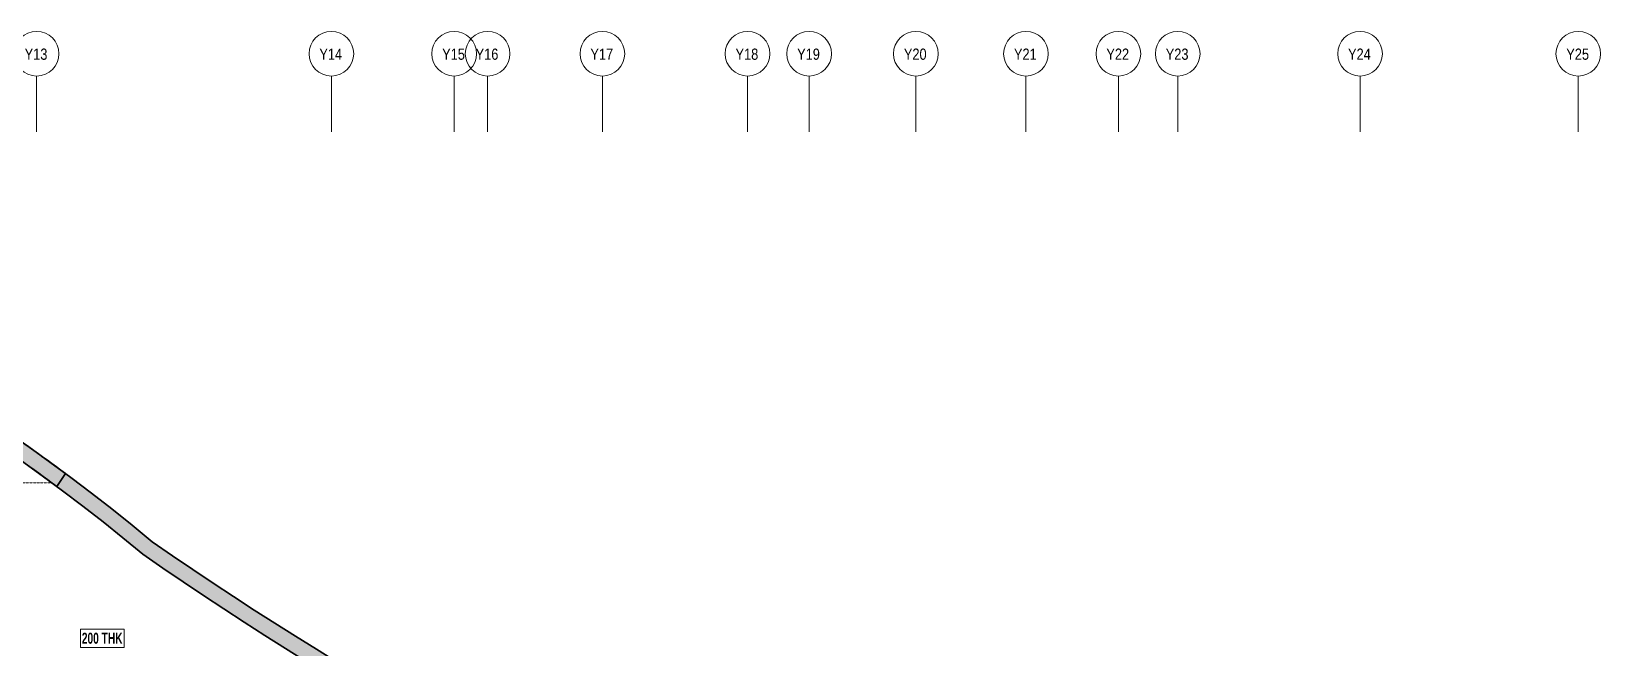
# Model space of a CAD drawing. Header units: millimetres. Extents: x 10 to 70671, y 90 to 65676.
# Drawn here: x 35101 to 70244, y 51875 to 65676 of the extents above; entities that cross this region are included whole.
import ezdxf

# ---------------------------------------------------------------- set-up
doc = ezdxf.new("R2010")
doc.units = ezdxf.units.MM
for name, pattern in [('Grid Line', [2222.5, 1270, -317.4999999999999, 317.4999999999999, -317.4999999999999]), ('HIDDEN', [0.375, 0.25, -0.125]), ('HIDDEN2', [0.1875, 0.125, -0.0625])]:
    doc.linetypes.add(name, pattern=pattern)
for name, color, linetype, lineweight in [('A-FLOR-IDEN', 11, 'Continuous', 9), ('A-GRIDS', 8, 'Continuous', 9), ('A-HIDD-BELW', 8, 'HIDDEN2', 20), ('S-BEAM', 7, 'Continuous', 18), ('S-COL HATCH', 9, 'Continuous', 0), ('S-COLS', 5, 'Continuous', 35), ('S-GRIDS', 8, 'Continuous', 9)]:
    doc.layers.add(name, color=color, linetype=linetype, lineweight=lineweight)
doc.layers.add('Beam Nos', color=7, linetype='Continuous')
doc.styles.add('Arial Narrow', font='ARIALN.TTF', dxfattribs={"height": 399.9999999999996})
doc.styles.add('Swis721 LtCn BT_B', font='', dxfattribs={"width": 0.9, "height": 246.9183359013865})
doc.styles.get('Swis721 LtCn BT_B').set_extended_font_data('Swis721 LtCn BT', bold=True)

# ---------------------------------------------------------------- blocks, each defined once
blk = doc.blocks.new('A$C31bf04c8')
at = {"layer": 'S-COL HATCH', "transparency": 33554687}
h = blk.add_hatch(color=256, dxfattribs=at)
h.dxf.hatch_style = 1
edge = h.paths.add_edge_path()
edge.add_line((-12645.22190790623, -10575.19985628128), (46759.53647775203, -10575.19985628128))
edge.add_line((46759.53647775203, -10575.19985628128), (50154.77851886302, -10425.00601053238))
edge.add_line((50154.77851886302, -10425.00601053238), (50154.77851886302, 18362.28214049339))
edge.add_arc((65982.97857690603, 101150.6081447527), 84287.8332837242, 235.3318360843077, 259.1763076908551, ccw=False)
edge.add_arc((-8446.611141368747, 268.2098512127995), 41199.68046838963, 49.9961516128636, 101.0852321286915)
edge.add_line((-16368.03390341252, 40699.19712734222), (-15227.48269014805, 21150.0005850792))
edge.add_line((-15227.48269014805, 21150.0005850792), (-12645.22190790623, 21150.00058484077))
edge.add_line((-12645.22190790623, 21150.00058484077), (-12645.22190790623, -10575.19985628128))
edge = h.paths.add_edge_path(flags=16)
edge.add_line((-12295.22190838307, -10225.19985580444), (46751.79886502772, -10225.19985580444))
edge.add_line((46751.79886502772, -10225.19985580444), (49804.77851838618, -10090.14652299881))
edge.add_line((49804.77851838618, -10090.14652299881), (49804.77851838618, 18073.36296987534))
edge.add_arc((65982.9785742499, 101150.6081398986), 84637.83327854906, 235.3207608542366, 258.9803174311657, ccw=False)
edge.add_arc((-8446.611140910538, 268.2098531685769), 40849.68046623029, 49.97334944151059, 100.6567920093794)
edge.add_line((-16000.76089220494, 40413.33677697181), (-14897.30743341893, 21500.00058507919))
edge.add_line((-14897.30743341893, 21500.00058507919), (-12295.22190838307, 21500.00058460236))
edge.add_line((-12295.22190838307, 21500.00058460236), (-12295.22190838307, -10225.19985580444))
h = blk.add_hatch(color=256, dxfattribs=at)
h.dxf.hatch_style = 1
h.paths.add_polyline_path([(14461.53178168461, 34512.18325436115), (14266.69796415418, 34221.42599554732, -0.0119099194350363), (15901.64477842674, 33068.50834618509), (16096.69803826883, 33359.5930983685, 0.0118114067623344)])
at = {"layer": 'S-COLS', "elevation": -6.406737e-10}
blk.add_lwpolyline([(-12645.22190790623, -10575.19985628128), (46759.53647775203, -10575.19985628128), (50154.77851886302, -10425.00601053238), (50154.77851886302, 18362.28214049339, -0.104418166803797), (18038.15277118236, 31827.21730065346, 0.2266855225477514), (-16368.03390341252, 40699.19712734222), (-15227.48269014805, 21150.0005850792), (-12645.22190790623, 21150.00058484077)], format="xyb", close=True, dxfattribs=at)
at = {"layer": 'S-COLS'}
blk.add_lwpolyline([(-12295.22190838307, -10225.19985580444), (46751.79886502772, -10225.19985580444), (49804.77851838618, -10090.14652299881), (49804.77851838618, 18073.36296987534, -0.1036025941680122), (17825.60995406657, 31548.66370105744, 0.2248253873117498), (-16000.76089220494, 40413.33677697181), (-14897.30743341893, 21500.00058507919), (-12295.22190838307, 21500.00058460236)], format="xyb", close=True, dxfattribs=at)
at = {"layer": 'S-COLS', "elevation": -4.87149e-10}
blk.add_lwpolyline([(14461.5317815803, 34512.18325420469), (14266.69796415418, 34221.42599554732, -0.0119099194350363), (15901.64477842674, 33068.50834618509), (16096.69803826883, 33359.5930983685, 0.0118114067829311), (14461.53177878633, 34512.18325630203)], format="xyb", dxfattribs=at)
blk = doc.blocks.new('Grid - Type 1 Structural-6743905-9TH FLOOR LVL')
at = {"layer": 'A-GRIDS'}
blk.add_circle((0, 0), 4.000000000000003, dxfattribs=at)
blk = doc.blocks.new('A$C45bf0ae9')
at = {"layer": 'S-GRIDS', "linetype": 'Grid Line'}
for p, q in [((15454.99999999994, 41014.02994187335), (15454.99999999994, 42264.02994187336)), ((22055.00000000005, 41014.02994187335), (22055.00000000005, 42264.02994187335)), ((24805.00000000005, 41014.02994187333), (24805.00000000005, 42264.02994187333)), ((25555.00000000003, 41014.02994187333), (25555.00000000003, 42264.02994187333)), ((28125.00000000004, 41014.02994187333), (28125.00000000004, 42264.02994187333)), ((31375.00000000005, 41014.02994187331), (31375.00000000005, 42264.02994187331)), ((32755.00000000005, 41014.02994187333), (32755.00000000005, 42264.02994187333)), ((35145.00000000004, 41014.02994187333), (35145.00000000004, 42264.02994187333)), ((37610.00000000005, 41014.02994187331), (37610.00000000005, 42264.02994187331)), ((39680.00000000004, 41014.02994187331), (39680.00000000004, 42264.02994187331)), ((41010.00000000006, 41014.02994187331), (41010.00000000006, 42264.02994187331)), ((45092.50000000004, 41014.0299418733), (45092.50000000004, 42264.02994187331)), ((49979.99999999994, 41014.0299418733), (49979.99999999994, 42264.0299418733))]:
    blk.add_line(p, q, dxfattribs=at)
at = {"layer": 'A-GRIDS', "xscale": 124.9999999999999, "yscale": 124.9999999999999, "zscale": 124.9999999999999}
for p in [(15454.99999999993, 42764.02994187333), (22055.00000000004, 42764.02994187333), (24805.00000000003, 42764.02994187332), (25555.00000000002, 42764.02994187332), (28125.00000000003, 42764.02994187332), (31375.00000000002, 42764.0299418733), (32755.00000000003, 42764.02994187332), (35145.00000000002, 42764.02994187332), (37610.00000000003, 42764.0299418733), (39680.00000000002, 42764.0299418733), (41010.00000000004, 42764.0299418733), (45092.50000000002, 42764.02994187328), (49979.99999999993, 42764.02994187328)]:
    blk.add_blockref('Grid - Type 1 Structural-6743905-9TH FLOOR LVL', p, dxfattribs=at)
at = {"layer": 'A-GRIDS', "lineweight": 18, "char_height": 249.9999999999999, "width": 641.3499999999995, "attachment_point": 1, "style": 'Arial Narrow'}
for s, insert in [('Y13', (15186.09741310374, 42878.53991948887)), ('Y14', (21786.09741310384, 42878.53991948885)), ('Y15', (24536.09741310383, 42878.53991948885)), ('Y16', (25286.09741310382, 42878.53991948885)), ('Y17', (27856.09741310384, 42878.53991948885)), ('Y18', (31106.09741310383, 42878.53991948883)), ('Y19', (32486.09741310384, 42878.53991948885)), ('Y20', (34876.09741310383, 42878.53991948884)), ('Y21', (37341.09741310383, 42878.53991948883)), ('Y22', (39411.09741310382, 42878.53991948883)), ('Y23', (40741.09741310384, 42878.53991948883)), ('Y24', (44823.59741310383, 42878.53991948883)), ('Y25', (49711.09741310373, 42878.53991948881))]:
    blk.add_mtext(s, dxfattribs=dict(at, insert=insert))

msp = doc.modelspace()

# ---------------------------------------------------------------- linework, layer by layer
at = {"layer": 'A-FLOR-IDEN', "color": 8, "elevation": -2.779011e-10, "flags": 128}
msp.add_lwpolyline([(37175.60679725016, 52287.18318824578), (37175.60679725016, 51875.35779142114), (36198.10679725016, 51875.35779142114), (36198.10679725016, 52287.18318824578)], close=True, dxfattribs=at)
msp.add_lwpolyline([(37175.60679725016, 52287.18318824578), (37175.60679725016, 51875.35779142114), (36198.10679725016, 51875.35779142114), (36198.10679725016, 52287.18318824578)], close=True, dxfattribs=at)
at = {"layer": 'S-BEAM', "linetype": 'HIDDEN'}
msp.add_line((33543.50836859102, 55565.84263926852), (35560.94053807313, 55565.84263926852), dxfattribs=at)

# ---------------------------------------------------------------- block references
at = {"layer": 'A-HIDD-BELW', "color": 3}
msp.add_blockref('A$C31bf04c8', (19768.30274495313, 22415.85373751182, -1.0155496e-09), dxfattribs=at)
at = {"layer": 'Beam Nos'}
msp.add_blockref('A$C45bf0ae9', (19764.44480984488, 22412.40447241548), dxfattribs=at)

# ---------------------------------------------------------------- texts
at = {"layer": 'A-FLOR-IDEN', "color": 1, "insert": (36686.85679725016, 52209.14120668653), "char_height": 246.9183359013865, "width": 1154.999999999998, "attachment_point": 2, "line_spacing_factor": 0.9642671421142559, "style": 'Swis721 LtCn BT_B'}
msp.add_mtext('200 THK', dxfattribs=at)
msp.add_mtext('200 THK', dxfattribs=at)

doc.saveas('drawing.dxf')
